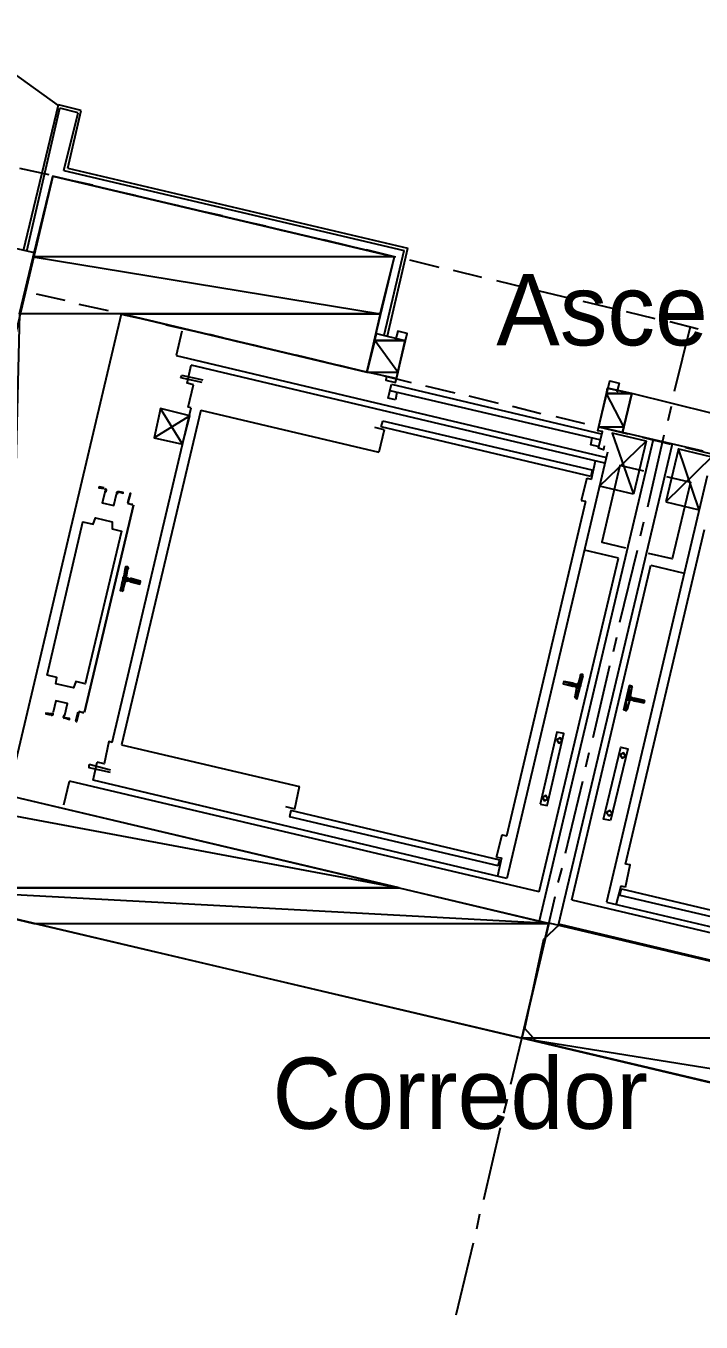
# Model space of a CAD drawing. Header units: feet. Extents: x -84 to 198, y -22 to 181.
# Drawn here: x 71.88 to 83.26, y 103.71 to 125.56 of the extents above; entities that cross this region are included whole.
import ezdxf
from ezdxf.enums import TextEntityAlignment as Align

# ---------------------------------------------------------------- set-up
doc = ezdxf.new("R2010")
doc.units = ezdxf.units.FT
for name, color, linetype in [('A-AREA-COMUN', 252, 'CONTINUOUS'), ('A-LINEA', 7, 'CONTINUOUS'), ('A-LINEA-FINA', 9, 'CONTINUOUS'), ('A-MURO-CONCRETO', 8, 'CONTINUOUS'), ('A-NOMBRE-ESPACIO', 2, 'CONTINUOUS')]:
    doc.layers.add(name, color=color, linetype=linetype)

msp = doc.modelspace()

# ---------------------------------------------------------------- linework, layer by layer
at = {"layer": 'A-AREA-COMUN'}
msp.add_lwpolyline([(109.408, 101.6178), (80.48, 108.4444), (80.288, 108.6578), (80.608, 110.1689), (80.88, 110.4178), (106.4, 104.3378)], dxfattribs=at)
at = {"layer": 'A-LINEA'}
for p, q in [((70.5641, 125.5628), (72.4211, 124.2185)), ((71.84, 121.7778), (72.4267, 124.2311)), ((71.8933, 121.7644), (72.4533, 124.1778)), ((72.8133, 124.1378), (72.4267, 124.2311)), ((72.76, 124.0978), (72.4533, 124.1778)), ((72.5867, 123.1644), (72.8133, 124.1378)), ((72.52, 123.1244), (72.76, 124.0978)), ((71.7733, 123.1644), (72.2667, 123.0578)), ((72.52, 123.1244), (78.2533, 121.7778)), ((72.5867, 123.1644), (78.32, 121.8178)), ((72.5067, 122.9911), (73, 122.8844)), ((73.24, 122.8178), (73.72, 122.7111)), ((73.9733, 122.6444), (74.4533, 122.5378)), ((74.6933, 122.4711), (75.1867, 122.3644)), ((75.4267, 122.2978), (75.92, 122.1911)), ((76.16, 122.1244), (76.64, 122.0178)), ((76.8933, 121.9644), (77.3733, 121.8444)), ((72.0267, 121.7378), (71.5067, 121.8578)), ((77.6133, 121.7911), (78.1067, 121.6711)), ((77.92, 120.3511), (78.2533, 121.7778)), ((77.9733, 120.3378), (78.32, 121.8178)), ((78.3467, 121.6178), (78.84, 121.4978)), ((79.08, 121.4444), (79.56, 121.3244)), ((79.8133, 121.2711), (80.2933, 121.1511)), ((80.5333, 121.0978), (81.0267, 120.9778)), ((72.0533, 121.0444), (72.5333, 120.9378)), ((72.7733, 120.8711), (73.2667, 120.7644)), ((81.2667, 120.9244), (81.76, 120.8044)), ((73.5067, 120.6978), (74, 120.5911)), ((82, 120.7511), (82.48, 120.6311)), ((74.24, 120.5244), (74.72, 120.4178)), ((74.5067, 120.4178), (74.4133, 120.0044)), ((82.7333, 120.5778), (83.2133, 120.4578)), ((82.8133, 119.4044), (83.08, 120.4978)), ((74.9733, 120.3644), (75.4533, 120.2444)), ((75.6933, 120.1911), (76.1867, 120.0711)), ((78.2667, 120.2578), (78.12, 119.6178)), ((74.4133, 120.0044), (81.6667, 118.2844)), ((76.4267, 120.0178), (76.92, 119.8978)), ((81.64, 118.1911), (74.6667, 119.8444)), ((77.16, 119.8444), (77.64, 119.7244)), ((74.4933, 119.6311), (74.5067, 119.6711)), ((74.8533, 119.5511), (74.4933, 119.6311)), ((74.8667, 119.5911), (74.5067, 119.6711)), ((77.8933, 119.6711), (78.3733, 119.5511)), ((74.6133, 119.1378), (74.7067, 119.5111)), ((78.0133, 119.4178), (81.5467, 118.5911)), ((78.04, 119.5244), (81.5733, 118.6844)), ((78.1333, 119.3911), (78.1067, 119.2578)), ((78.6133, 119.4978), (79.1067, 119.3778)), ((79.3467, 119.3244), (79.84, 119.2044)), ((81.68, 119.4578), (81.5333, 118.8044)), ((82.0933, 119.3644), (81.68, 119.4578)), ((81.9333, 118.7111), (82.0933, 119.3644)), ((83.4533, 119.0311), (82.0933, 119.3644)), ((73.3333, 113.4844), (74.6667, 119.1244)), ((74.6667, 119.1244), (74.6133, 119.1378)), ((80.08, 119.1511), (80.56, 119.0311)), ((82.7067, 118.9111), (82.76, 119.1511)), ((74.8267, 119.0844), (73.4933, 113.4444)), ((74.64, 118.9911), (74.04, 118.6178)), ((74.8267, 119.0844), (77.8267, 118.3778)), ((77.8667, 118.8044), (77.8933, 118.8978)), ((81.4267, 118.0711), (77.8933, 118.8978)), ((80.8133, 118.9778), (81.2933, 118.8578)), ((77.92, 118.7511), (77.76, 118.7911)), ((77.92, 118.7511), (77.8267, 118.3778)), ((81.4, 117.9644), (77.8667, 118.8044)), ((81.9333, 118.7111), (81.5333, 118.8044)), ((81.5333, 118.8044), (82.0267, 118.6844)), ((83.2933, 118.3911), (81.9333, 118.7111)), ((82.36, 117.4578), (82.64, 118.6711)), ((82.4533, 118.5911), (80.5333, 110.4711)), ((82.7733, 118.5111), (80.8533, 110.4044)), ((82.3333, 118.5644), (82.12, 117.6711)), ((82.2667, 118.6311), (82.7467, 118.5111)), ((83, 118.4578), (83.48, 118.3378)), ((81.68, 118.3778), (79.9867, 111.1911)), ((81.4133, 117.9244), (81.48, 118.2311)), ((82.88, 118.4311), (82.6667, 117.5378)), ((81.4267, 118.0711), (81.4, 117.9644)), ((81.3333, 117.9378), (81.24, 117.5644)), ((81.3333, 117.9378), (81.4133, 117.9244)), ((82.12, 117.6711), (81.5467, 117.8044)), ((83.36, 117.9778), (81.6667, 110.7911)), ((81.24, 117.5644), (81.32, 117.5511)), ((72.8667, 113.9911), (73.6933, 117.4844)), ((73.6933, 117.4844), (72.8667, 113.9911)), ((73.68, 117.4844), (73.6, 117.5111)), ((73.6, 117.5111), (73.68, 117.4978)), ((73.68, 117.4844), (73.68, 117.4844)), ((79.9867, 111.9111), (81.32, 117.5511)), ((82.6667, 117.5378), (83.2267, 117.4044)), ((82.24, 116.9644), (82.2933, 117.2044)), ((81.9867, 111.4311), (83.32, 117.0711)), ((81.8667, 116.5911), (81.2933, 116.7244)), ((81.8933, 115.5111), (82.1867, 116.7244)), ((80.5333, 110.9644), (81.8667, 116.5911)), ((81.08, 110.8311), (82.4133, 116.4711)), ((82.4133, 116.4711), (82.9733, 116.3378)), ((73.5733, 116.2711), (73.6, 116.4178)), ((73.6131, 116.4079), (73.5979, 116.4306)), ((73.4954, 116.0316), (73.5191, 116.0452)), ((73.52, 116.0578), (73.56, 116.2044)), ((73.5867, 116.2178), (73.6267, 116.2044)), ((73.64, 116.2311), (73.6, 116.2444)), ((73.6267, 116.1911), (73.6267, 116.1911)), ((73.64, 116.1911), (73.64, 116.1911)), ((81.7867, 115.0178), (81.84, 115.2578)), ((81.44, 113.5644), (81.72, 114.7778)), ((81.2267, 114.6178), (81.1867, 114.4711)), ((81.2513, 114.6306), (81.2276, 114.617)), ((81.1067, 114.4711), (81.1067, 114.4844)), ((81.16, 114.4044), (81.1333, 114.2444)), ((82.0933, 114.4178), (82.0667, 114.2578)), ((82.1064, 114.4079), (82.0913, 114.4306)), ((81.1469, 114.241), (81.1621, 114.2183)), ((82.0533, 114.1911), (82.0133, 114.0444)), ((72.8533, 113.9778), (72.7733, 114.0044)), ((72.7733, 114.0044), (72.8533, 113.9911)), ((72.8533, 113.9911), (72.8533, 113.9911)), ((81.9887, 114.0183), (82.0124, 114.0318)), ((73.4933, 113.4444), (76.4933, 112.7378)), ((81.32, 113.0711), (81.3733, 113.3111)), ((73.3067, 113.0178), (72.9467, 113.1111)), ((73.0133, 112.8444), (73.08, 113.1511)), ((72.52, 112.4311), (72.6133, 112.8311)), ((80.5333, 110.9644), (72.6133, 112.8311)), ((79.9867, 111.1911), (73.0133, 112.8444)), ((80.9733, 111.6178), (81.2667, 112.8311)), ((76.3467, 112.3378), (76.32, 112.2311)), ((79.8667, 111.4978), (76.3467, 112.3378)), ((79.84, 111.4044), (76.32, 112.2311)), ((79.8133, 111.5511), (79.8933, 111.5378)), ((79.8933, 111.5378), (79.8267, 111.2311)), ((79.84, 111.4044), (79.8667, 111.4978)), ((80.8533, 111.1244), (80.92, 111.3644)), ((81.9067, 111.0578), (81.8267, 110.7644)), ((81.8933, 110.9111), (81.92, 111.0178)), ((81.9867, 111.0444), (81.9067, 111.0578)), ((81.92, 111.0178), (85.44, 110.1778)), ((80.52, 109.6711), (80.8, 110.8844)), ((81.08, 110.8311), (89, 108.9511)), ((81.6667, 110.7911), (88.64, 109.1511)), ((81.8933, 110.9111), (85.4133, 110.0844)), ((80.4, 109.1778), (80.4533, 109.4178)), ((80.0533, 107.7244), (80.3467, 108.9378)), ((79.9333, 107.2311), (80, 107.4711)), ((79.6, 105.7778), (79.88, 106.9911)), ((79.48, 105.2844), (79.5333, 105.5378)), ((79.1333, 103.8311), (79.4267, 105.0444))]:
    msp.add_line(p, q, dxfattribs=at)
for points in [[(77.6267, 119.7244), (78.0933, 121.6711), (72.3333, 123.0311), (69.4933, 111.0311), (80.24, 108.4978), (80.6933, 110.4311), (71.5733, 112.5911), (73.4933, 120.7111), (77.6267, 119.7244)], [(77.96, 119.6444), (77.9467, 119.5911), (78.1067, 119.5511), (78.3067, 120.3778), (78.1467, 120.4178), (78.1067, 120.2711)], [(78.12, 119.6178), (77.6267, 119.7244), (77.7867, 120.3778), (78.2667, 120.2578)], [(74.7067, 119.5111), (74.6, 119.5378), (74.6667, 119.8444)], [(81.6267, 118.4844), (81.6133, 118.4178), (81.5333, 118.4444), (81.6, 118.7244), (81.52, 118.7378), (81.72, 119.5778), (81.88, 119.5378), (81.84, 119.3911)], [(78.1067, 119.2578), (77.9867, 119.2844), (78.04, 119.5244)], [(74.52, 118.5111), (74.1467, 119.1111), (74.04, 118.6178), (74.52, 118.5111), (74.64, 118.9911), (74.1467, 119.1111)], [(81.5467, 117.8044), (82.3333, 118.5644), (81.76, 118.6978), (82.12, 117.6711)], [(81.52, 118.4711), (81.4, 118.4978), (81.4267, 118.6178)], [(83.2267, 117.4044), (82.88, 118.4311), (83.44, 118.2978), (82.6667, 117.5378)], [(82.2933, 118.0578), (81.8933, 118.1511), (81.5867, 116.8578), (81.9867, 116.7644)], [(73.2, 117.7778), (73.12, 117.7911), (73.1067, 117.7778), (73.2, 117.7644)], [(82.68, 117.9644), (83.08, 117.8711), (82.7733, 116.5778), (82.3733, 116.6711)], [(73.2131, 117.7169), (73.1676, 117.5242), (73.3602, 117.4786), (73.4058, 117.6713)], [(73.2131, 117.7169), (73.1676, 117.5242), (73.3602, 117.4786), (73.4058, 117.6713)], [(73.2173, 117.7142), (73.2264, 117.7343), (73.2115, 117.7505)], [(73.2243, 117.7028), (73.2396, 117.7364), (73.2147, 117.7635)], [(73.4407, 117.7103), (73.4063, 117.6972), (73.4049, 117.6604)], [(73.4377, 117.6973), (73.4171, 117.6895), (73.4162, 117.6674)], [(73.4267, 117.7111), (73.52, 117.6844), (73.52, 117.6978), (73.4267, 117.7111)], [(73.6, 117.5244), (73.64, 117.6844), (73.6, 117.5244), (73.6, 117.5244)], [(72.24, 114.6178), (72.84, 117.2044), (73.0133, 117.1644), (73.0533, 117.2711), (73.3333, 117.2044), (73.3333, 117.0844), (73.4933, 117.0444), (72.88, 114.4711), (72.72, 114.5111), (72.68, 114.4044), (72.3867, 114.4711), (72.4, 114.5778), (72.24, 114.6178)], [(97.7333, 117.0311), (106.56, 114.9378), (106.7867, 115.9111), (114.5733, 114.0711), (113.88, 111.1511), (111.9333, 111.6178), (109.56, 101.5511), (80.24, 108.4978), (80.6933, 110.4444), (107.0933, 104.1911), (109.0133, 112.2978), (97.28, 115.0844), (97.7333, 117.0311)], [(73.5867, 116.4444), (73.5733, 116.4444), (73.4667, 116.0444), (73.4933, 116.0444)], [(73.5872, 116.2691), (73.5896, 116.2539), (73.6021, 116.245)], [(73.5979, 116.2039), (73.5828, 116.2015), (73.5739, 116.189)], [(73.64, 116.1911), (73.8, 116.1511), (73.8133, 116.2044), (73.6533, 116.2444), (73.64, 116.2444), (73.64, 116.2444)], [(81.1067, 114.4844), (80.9467, 114.5111), (80.9333, 114.4711), (81.0933, 114.4311)], [(81.16, 114.2311), (81.1733, 114.2178), (81.2667, 114.6311), (81.2533, 114.6311)], [(81.1467, 114.4311), (81.1067, 114.4311), (81.1067, 114.4311)], [(81.16, 114.4578), (81.12, 114.4711), (81.12, 114.4711)], [(81.1728, 114.3932), (81.1704, 114.4083), (81.1579, 114.4172)], [(81.1621, 114.445), (81.1772, 114.4474), (81.1861, 114.4598)], [(81.9867, 114.0311), (81.96, 114.0311), (82.0533, 114.4444), (82.08, 114.4311)], [(72.5336, 113.9454), (72.5791, 114.138), (72.3865, 114.1836), (72.3408, 113.991)], [(72.5336, 113.9454), (72.5791, 114.138), (72.3865, 114.1836), (72.3408, 113.991)], [(82.0913, 114.2039), (82.0762, 114.2015), (82.0672, 114.189)], [(82.08, 114.2311), (82.1333, 114.2311), (82.1333, 114.2311), (82.1333, 114.2311)], [(82.08, 114.2044), (82.12, 114.1911), (82.12, 114.1911)], [(82.0805, 114.2557), (82.083, 114.2406), (82.0954, 114.2316)], [(82.1333, 114.2311), (82.3067, 114.1911), (82.2933, 114.1511), (82.1333, 114.1778), (82.1333, 114.1911)], [(72.3067, 113.9644), (72.2133, 113.9778), (72.2133, 113.9644), (72.2933, 113.9511)], [(72.306, 113.9386), (72.3404, 113.9517), (72.3418, 113.9885)], [(72.3089, 113.9516), (72.3296, 113.9594), (72.3304, 113.9815)], [(72.5223, 113.9461), (72.5071, 113.9125), (72.532, 113.8854)], [(72.5294, 113.9347), (72.5203, 113.9146), (72.5352, 113.8984)], [(72.5333, 113.8978), (72.6133, 113.8711), (72.6133, 113.8844), (72.5333, 113.8978)], [(72.7733, 113.9911), (72.7733, 113.9911), (72.7333, 113.8311), (72.72, 113.8444), (72.76, 113.9911)], [(80.5467, 112.4444), (80.6667, 112.4178), (80.9467, 113.6311), (80.8267, 113.6578), (80.5467, 112.4444)], [(73.3333, 113.4844), (73.28, 113.4978), (73.2, 113.1244), (73.08, 113.1511)], [(80.8626, 113.4724), (80.9187, 113.507), (80.8841, 113.5632), (80.8279, 113.5285), (80.8626, 113.4724)], [(81.7333, 112.1644), (81.6133, 112.1911), (81.9067, 113.4044), (82.0267, 113.3778), (81.7333, 112.1644)], [(81.9293, 113.219), (81.9854, 113.2537), (81.9507, 113.3099), (81.8946, 113.2752), (81.9293, 113.219)], [(73.3067, 112.9778), (72.9467, 113.0578), (72.9467, 113.1111)], [(76.2533, 112.4044), (76.4133, 112.3644), (76.4933, 112.7378)], [(80.6226, 112.499), (80.6787, 112.5337), (80.6441, 112.5899), (80.5879, 112.5552), (80.6226, 112.499)], [(81.7026, 112.2457), (81.7587, 112.2804), (81.7241, 112.3365), (81.6679, 112.3019), (81.7026, 112.2457)], [(79.8133, 111.5511), (79.9067, 111.9244), (79.9867, 111.9111)], [(81.9867, 111.0444), (82.0667, 111.4178), (81.9867, 111.4311)]]:
    msp.add_lwpolyline(points, dxfattribs=at)
at = {"layer": 'A-LINEA-FINA'}
for p, q in [((73.52, 116.2711), (73.5733, 116.2578)), ((73.52, 116.2711), (73.5733, 116.2578)), ((73.52, 116.2578), (73.5867, 116.2444)), ((73.5333, 116.2844), (73.5733, 116.2711)), ((73.56, 116.4444), (73.6, 116.4444)), ((73.56, 116.4444), (73.6, 116.4311)), ((73.56, 116.4311), (73.6, 116.4311)), ((73.56, 116.4311), (73.6, 116.4178)), ((73.5733, 116.4444), (73.5867, 116.4444)), ((73.4667, 116.0444), (73.5067, 116.0444)), ((73.4667, 116.0444), (73.4933, 116.0444)), ((73.48, 116.0578), (73.52, 116.0444)), ((73.48, 116.0578), (73.5067, 116.0444)), ((73.5067, 116.2178), (73.56, 116.2044)), ((73.52, 116.2311), (73.5867, 116.2178)), ((73.64, 116.2444), (73.8133, 116.2044)), ((73.64, 116.2311), (73.8133, 116.2044)), ((73.64, 116.2311), (73.8133, 116.1911)), ((73.64, 116.2044), (73.8, 116.1644)), ((73.64, 116.1911), (73.8, 116.1644)), ((81.1067, 114.4711), (80.9467, 114.5111)), ((81.1067, 114.4711), (80.9467, 114.5111)), ((81.2667, 114.6178), (81.2267, 114.6311)), ((81.2667, 114.6178), (81.2267, 114.6178)), ((81.2667, 114.6178), (81.24, 114.6311)), ((81.2667, 114.6311), (81.24, 114.6311)), ((81.2667, 114.6311), (81.2533, 114.6311)), ((81.0933, 114.4311), (80.9333, 114.4711)), ((81.1067, 114.4311), (80.9333, 114.4711)), ((81.2133, 114.4044), (81.1467, 114.4178)), ((81.2267, 114.4444), (81.16, 114.4578)), ((81.2133, 114.4044), (81.16, 114.4178)), ((81.2133, 114.3911), (81.16, 114.4044)), ((82.0533, 114.4444), (82.0933, 114.4311)), ((82.0533, 114.4444), (82.08, 114.4311)), ((82.0533, 114.4311), (82.0933, 114.4178)), ((81.1733, 114.2178), (81.1467, 114.2311)), ((81.1733, 114.2311), (81.1467, 114.2311)), ((81.1733, 114.2178), (81.16, 114.2311)), ((82, 114.2178), (82.0533, 114.2044)), ((82, 114.2044), (82.0533, 114.1911)), ((82.0133, 114.2711), (82.0667, 114.2578)), ((82.0133, 114.2578), (82.08, 114.2311)), ((82.0133, 114.2578), (82.08, 114.2444)), ((82.0133, 114.2178), (82.0667, 114.2044)), ((82.1333, 114.2311), (82.2933, 114.1911)), ((82.1333, 114.2311), (82.2933, 114.1911)), ((82.1333, 114.2311), (82.3067, 114.1911)), ((82.1333, 114.1911), (82.2933, 114.1511)), ((81.96, 114.0444), (82, 114.0311)), ((81.96, 114.0311), (81.9867, 114.0311))]:
    msp.add_line(p, q, dxfattribs=at)
for points in [[(73.5333, 116.2844), (73.5733, 116.2711), (73.52, 116.2711), (73.5333, 116.2844)], [(73.5733, 116.2711), (73.52, 116.2711), (73.5733, 116.2578), (73.5733, 116.2711)], [(73.5733, 116.2578), (73.52, 116.2711), (73.52, 116.2711), (73.5733, 116.2578), (73.5733, 116.2578)], [(73.5733, 116.2578), (73.52, 116.2711), (73.5867, 116.2578), (73.5733, 116.2578), (73.5733, 116.2578)], [(73.5867, 116.2578), (73.52, 116.2711), (73.52, 116.2711), (73.5867, 116.2578)], [(73.52, 116.2711), (73.52, 116.2711), (73.5867, 116.2578), (73.52, 116.2711), (73.52, 116.2711)], [(73.52, 116.2711), (73.5867, 116.2578), (73.52, 116.2578), (73.52, 116.2711)], [(73.5867, 116.2578), (73.52, 116.2578), (73.5867, 116.2444), (73.5867, 116.2578), (73.5867, 116.2578)], [(73.5867, 116.2444), (73.52, 116.2578), (73.52, 116.2578), (73.5867, 116.2444)], [(73.52, 116.2578), (73.52, 116.2578), (73.5867, 116.2444), (73.52, 116.2578), (73.52, 116.2578)], [(73.5867, 116.2444), (73.52, 116.2578), (73.52, 116.2578), (73.5867, 116.2444)], [(73.52, 116.2578), (73.52, 116.2578), (73.5867, 116.2444), (73.52, 116.2578), (73.52, 116.2578)], [(73.5867, 116.2444), (73.52, 116.2578), (73.6, 116.2444), (73.5867, 116.2444), (73.5867, 116.2444)], [(73.52, 116.2578), (73.8133, 116.1911), (73.52, 116.2311), (73.52, 116.2578)], [(73.56, 116.4311), (73.6, 116.4178), (73.5333, 116.2844), (73.56, 116.4311)], [(73.6, 116.4178), (73.5333, 116.2844), (73.5733, 116.2711), (73.6, 116.4178)], [(73.5733, 116.2711), (73.5333, 116.2844), (73.5333, 116.2844), (73.5733, 116.2711), (73.5733, 116.2711)], [(73.56, 116.4444), (73.56, 116.4444), (73.6, 116.4444), (73.56, 116.4444)], [(73.56, 116.4444), (73.6, 116.4444), (73.5733, 116.4444), (73.56, 116.4444), (73.56, 116.4444)], [(73.6, 116.4444), (73.56, 116.4444), (73.6, 116.4311), (73.6, 116.4444)], [(73.6, 116.4311), (73.56, 116.4444), (73.56, 116.4444), (73.6, 116.4311), (73.6, 116.4311)], [(73.56, 116.4311), (73.6, 116.4311), (73.56, 116.4444), (73.56, 116.4311), (73.56, 116.4311)], [(73.56, 116.4311), (73.56, 116.4311), (73.6, 116.4311), (73.56, 116.4311)], [(73.6, 116.4311), (73.56, 116.4311), (73.6, 116.4178), (73.6, 116.4311)], [(73.6, 116.4178), (73.56, 116.4311), (73.56, 116.4311), (73.6, 116.4178), (73.6, 116.4178)], [(73.5867, 116.4444), (73.5733, 116.4444), (73.5733, 116.4444), (73.5867, 116.4444)], [(73.5733, 116.4444), (73.5733, 116.4444), (73.5867, 116.4444), (73.5733, 116.4444)], [(73.5733, 116.4444), (73.5867, 116.4444), (73.6, 116.4444), (73.5733, 116.4444), (73.5733, 116.4444)], [(73.4667, 116.0444), (73.5067, 116.0444), (73.48, 116.0578), (73.4667, 116.0444), (73.4667, 116.0444)], [(73.4933, 116.0444), (73.4667, 116.0444), (73.5067, 116.0444), (73.4933, 116.0444)], [(73.5067, 116.0444), (73.4667, 116.0444), (73.4667, 116.0444), (73.5067, 116.0444)], [(73.4667, 116.0444), (73.4667, 116.0444), (73.5067, 116.0444), (73.4667, 116.0444)], [(73.5067, 116.0444), (73.4667, 116.0444), (73.4667, 116.0444), (73.5067, 116.0444)], [(73.4667, 116.0444), (73.4667, 116.0444), (73.4933, 116.0444), (73.4667, 116.0444)], [(73.4933, 116.0444), (73.4667, 116.0444), (73.4667, 116.0444), (73.4933, 116.0444)], [(73.4667, 116.0444), (73.4667, 116.0444), (73.4933, 116.0444), (73.4667, 116.0444), (73.4667, 116.0444)], [(73.5067, 116.2044), (73.56, 116.2044), (73.48, 116.0578), (73.5067, 116.2044)], [(73.56, 116.2044), (73.48, 116.0578), (73.52, 116.0578), (73.56, 116.2044)], [(73.48, 116.0578), (73.52, 116.0578), (73.52, 116.0444), (73.48, 116.0578), (73.48, 116.0578)], [(73.52, 116.0578), (73.48, 116.0578), (73.48, 116.0578), (73.52, 116.0578), (73.52, 116.0578)], [(73.52, 116.0444), (73.48, 116.0578), (73.5067, 116.0444), (73.52, 116.0444)], [(73.5067, 116.0444), (73.48, 116.0578), (73.48, 116.0578), (73.5067, 116.0444), (73.5067, 116.0444)], [(73.52, 116.2178), (73.5733, 116.2044), (73.5067, 116.2178), (73.52, 116.2178)], [(73.5733, 116.2044), (73.5067, 116.2178), (73.56, 116.2044), (73.5733, 116.2044)], [(73.56, 116.2044), (73.5067, 116.2178), (73.5067, 116.2178), (73.56, 116.2044), (73.56, 116.2044)], [(73.5067, 116.2044), (73.56, 116.2044), (73.5067, 116.2178), (73.5067, 116.2044), (73.5067, 116.2044)], [(73.5067, 116.2044), (73.5067, 116.2044), (73.56, 116.2044), (73.5067, 116.2044)], [(73.8133, 116.1911), (73.52, 116.2311), (73.8, 116.1644), (73.8133, 116.1911), (73.8133, 116.1911)], [(73.5867, 116.2178), (73.52, 116.2311), (73.52, 116.2311), (73.5867, 116.2178)], [(73.52, 116.2311), (73.52, 116.2311), (73.5867, 116.2178), (73.52, 116.2311), (73.52, 116.2311)], [(73.5867, 116.2178), (73.52, 116.2311), (73.5733, 116.2178), (73.5867, 116.2178), (73.5867, 116.2178)], [(73.5733, 116.2178), (73.52, 116.2311), (73.52, 116.2311), (73.5733, 116.2178)], [(73.52, 116.2311), (73.52, 116.2311), (73.5733, 116.2178), (73.52, 116.2311), (73.52, 116.2311)], [(73.5733, 116.2178), (73.52, 116.2311), (73.52, 116.2311), (73.5733, 116.2178)], [(73.52, 116.2311), (73.52, 116.2311), (73.5733, 116.2178), (73.52, 116.2311), (73.52, 116.2311)], [(73.52, 116.2311), (73.5733, 116.2178), (73.52, 116.2178), (73.52, 116.2311)], [(73.5733, 116.2178), (73.52, 116.2178), (73.5733, 116.2044), (73.5733, 116.2178), (73.5733, 116.2178)], [(73.5733, 116.2044), (73.52, 116.2178), (73.52, 116.2178), (73.5733, 116.2044)], [(73.52, 116.2178), (73.52, 116.2178), (73.5733, 116.2044), (73.52, 116.2178), (73.52, 116.2178)], [(73.8, 116.1644), (73.6267, 116.2044), (73.6267, 116.2044), (73.8, 116.1644)], [(73.6267, 116.2044), (73.6267, 116.2044), (73.8, 116.1644), (73.6267, 116.2044), (73.6267, 116.2044)], [(73.8, 116.1644), (73.6267, 116.2044), (73.6267, 116.2044), (73.8, 116.1644)], [(73.6267, 116.2044), (73.6267, 116.2044), (73.8, 116.1644), (73.6267, 116.2044), (73.6267, 116.2044)], [(73.64, 116.2044), (73.8, 116.1644), (73.6267, 116.2044), (73.64, 116.2044), (73.64, 116.2044)], [(73.64, 116.2444), (73.64, 116.2444), (73.8133, 116.2044), (73.64, 116.2444)], [(73.64, 116.2444), (73.8133, 116.2044), (73.6533, 116.2444), (73.64, 116.2444), (73.64, 116.2444)], [(73.8133, 116.2044), (73.64, 116.2444), (73.64, 116.2444), (73.8133, 116.2044)], [(73.64, 116.2444), (73.64, 116.2444), (73.8133, 116.2044), (73.64, 116.2444)], [(73.8133, 116.2044), (73.64, 116.2444), (73.64, 116.2444), (73.8133, 116.2044), (73.8133, 116.2044)], [(73.64, 116.2311), (73.8133, 116.2044), (73.64, 116.2444), (73.64, 116.2311), (73.64, 116.2311)], [(73.64, 116.2311), (73.64, 116.2311), (73.8133, 116.2044), (73.64, 116.2311)], [(73.8133, 116.2044), (73.64, 116.2311), (73.8133, 116.1911), (73.8133, 116.2044)], [(73.8133, 116.1911), (73.64, 116.2311), (73.64, 116.2311), (73.8133, 116.1911), (73.8133, 116.1911)], [(73.8133, 116.1911), (73.64, 116.2311), (73.64, 116.2311), (73.8133, 116.1911)], [(73.64, 116.2311), (73.64, 116.2311), (73.8133, 116.1911), (73.64, 116.2311), (73.64, 116.2311)], [(73.8133, 116.1911), (73.64, 116.2311), (73.64, 116.2311), (73.8133, 116.1911)], [(73.64, 116.2311), (73.64, 116.2311), (73.8133, 116.1911), (73.64, 116.2311), (73.64, 116.2311)], [(73.8133, 116.1911), (73.64, 116.2311), (73.64, 116.2311), (73.8133, 116.1911)], [(73.64, 116.2311), (73.64, 116.2311), (73.8133, 116.1911), (73.64, 116.2311), (73.64, 116.2311)], [(73.8, 116.1644), (73.64, 116.2044), (73.64, 116.2044), (73.8, 116.1644)], [(73.64, 116.2044), (73.64, 116.2044), (73.8, 116.1644), (73.64, 116.2044)], [(73.8, 116.1644), (73.64, 116.2044), (73.64, 116.2044), (73.8, 116.1644)], [(73.64, 116.2044), (73.64, 116.2044), (73.8, 116.1644), (73.64, 116.2044), (73.64, 116.2044)], [(73.64, 116.1911), (73.8, 116.1644), (73.64, 116.2044), (73.64, 116.1911), (73.64, 116.1911)], [(73.64, 116.1911), (73.64, 116.1911), (73.8, 116.1644), (73.64, 116.1911)], [(73.8, 116.1644), (73.64, 116.1911), (73.8, 116.1511), (73.8, 116.1644), (73.8, 116.1644)], [(73.8, 116.1511), (73.64, 116.1911), (73.64, 116.1911), (73.8, 116.1511)], [(73.64, 116.1911), (73.64, 116.1911), (73.8, 116.1511), (73.64, 116.1911), (73.64, 116.1911)], [(73.8, 116.1511), (73.64, 116.1911), (73.64, 116.1911), (73.8, 116.1511)], [(73.64, 116.1911), (73.64, 116.1911), (73.8, 116.1511), (73.64, 116.1911), (73.64, 116.1911)], [(80.9333, 114.4711), (81.2267, 114.4444), (80.9467, 114.5111), (80.9333, 114.4711), (80.9333, 114.4711)], [(81.1067, 114.4711), (81.1067, 114.4711), (80.9467, 114.5111), (81.1067, 114.4711)], [(81.1067, 114.4711), (80.9467, 114.5111), (81.12, 114.4711), (81.1067, 114.4711), (81.1067, 114.4711)], [(80.9467, 114.5111), (81.1067, 114.4711), (81.1067, 114.4711), (80.9467, 114.5111)], [(81.1067, 114.4711), (81.1067, 114.4711), (80.9467, 114.5111), (81.1067, 114.4711), (81.1067, 114.4711)], [(80.9467, 114.5111), (81.1067, 114.4711), (81.1067, 114.4711), (80.9467, 114.5111)], [(81.1067, 114.4711), (81.1067, 114.4711), (80.9467, 114.5111), (81.1067, 114.4711)], [(80.9467, 114.5111), (81.1067, 114.4711), (81.1067, 114.4711), (80.9467, 114.5111), (80.9467, 114.5111)], [(80.9467, 114.5111), (81.1067, 114.4711), (81.1067, 114.4711), (80.9467, 114.5111)], [(81.1067, 114.4711), (81.1067, 114.4711), (80.9467, 114.5111), (81.1067, 114.4711), (81.1067, 114.4711)], [(80.9467, 114.5111), (81.1067, 114.4711), (81.1067, 114.4711), (80.9467, 114.5111)], [(81.1067, 114.4711), (81.1067, 114.4711), (80.9467, 114.5111), (81.1067, 114.4711)], [(80.9467, 114.5111), (81.1067, 114.4711), (81.1067, 114.4711), (80.9467, 114.5111), (80.9467, 114.5111)], [(80.9467, 114.5111), (81.1067, 114.4711), (81.1067, 114.4711), (80.9467, 114.5111)], [(81.1067, 114.4711), (81.1067, 114.4711), (80.9467, 114.5111), (81.1067, 114.4711), (81.1067, 114.4711)], [(81.1067, 114.4844), (81.1067, 114.4844), (80.9467, 114.5111), (81.1067, 114.4844)], [(81.1067, 114.4844), (80.9467, 114.5111), (81.1067, 114.4711), (81.1067, 114.4844), (81.1067, 114.4844)], [(81.1867, 114.4711), (81.2667, 114.6044), (81.2267, 114.6178), (81.1867, 114.4711), (81.1867, 114.4711)], [(81.2267, 114.4578), (81.1867, 114.4711), (81.2667, 114.6044), (81.2267, 114.4578)], [(81.2267, 114.6311), (81.2667, 114.6178), (81.2267, 114.6178), (81.2267, 114.6311)], [(81.2267, 114.6311), (81.2667, 114.6178), (81.24, 114.6311), (81.2267, 114.6311)], [(81.2267, 114.6178), (81.2667, 114.6178), (81.2667, 114.6178), (81.2267, 114.6178)], [(81.2667, 114.6178), (81.2667, 114.6178), (81.2267, 114.6178), (81.2667, 114.6178)], [(81.2667, 114.6178), (81.2267, 114.6178), (81.2667, 114.6044), (81.2667, 114.6178), (81.2667, 114.6178)], [(81.2267, 114.6178), (81.2667, 114.6178), (81.2667, 114.6178), (81.2267, 114.6178), (81.2267, 114.6178)], [(81.24, 114.6311), (81.2667, 114.6178), (81.2667, 114.6178), (81.24, 114.6311), (81.24, 114.6311)], [(81.2667, 114.6311), (81.2667, 114.6311), (81.24, 114.6311), (81.2667, 114.6311)], [(81.2667, 114.6311), (81.24, 114.6311), (81.2667, 114.6178), (81.2667, 114.6311), (81.2667, 114.6311)], [(81.24, 114.6311), (81.2667, 114.6311), (81.2533, 114.6311), (81.24, 114.6311)], [(81.2533, 114.6311), (81.2667, 114.6311), (81.2667, 114.6311), (81.2533, 114.6311), (81.2533, 114.6311)], [(80.9333, 114.4711), (81.0933, 114.4311), (81.0933, 114.4311), (80.9333, 114.4711)], [(81.0933, 114.4311), (81.0933, 114.4311), (80.9333, 114.4711), (81.0933, 114.4311), (81.0933, 114.4311)], [(80.9333, 114.4711), (81.0933, 114.4311), (81.0933, 114.4311), (80.9333, 114.4711)], [(81.0933, 114.4311), (81.0933, 114.4311), (80.9333, 114.4711), (81.0933, 114.4311)], [(80.9333, 114.4711), (81.0933, 114.4311), (81.0933, 114.4311), (80.9333, 114.4711), (80.9333, 114.4711)], [(80.9333, 114.4711), (81.0933, 114.4311), (81.0933, 114.4311), (80.9333, 114.4711)], [(81.0933, 114.4311), (81.0933, 114.4311), (80.9333, 114.4711), (81.0933, 114.4311), (81.0933, 114.4311)], [(80.9333, 114.4711), (81.1067, 114.4311), (81.1067, 114.4311), (80.9333, 114.4711)], [(81.1067, 114.4311), (81.1067, 114.4311), (80.9333, 114.4711), (81.1067, 114.4311)], [(81.1067, 114.4311), (80.9333, 114.4711), (81.0933, 114.4311), (81.1067, 114.4311), (81.1067, 114.4311)], [(80.9333, 114.4711), (81.1067, 114.4311), (81.1067, 114.4311), (80.9333, 114.4711)], [(81.1067, 114.4311), (81.1067, 114.4311), (80.9333, 114.4711), (81.1067, 114.4311), (81.1067, 114.4311)], [(80.9333, 114.4711), (81.1067, 114.4311), (81.1067, 114.4311), (80.9333, 114.4711)], [(81.1067, 114.4311), (81.1067, 114.4311), (80.9333, 114.4711), (81.1067, 114.4311), (81.1067, 114.4311)], [(80.9333, 114.4711), (81.1067, 114.4311), (81.1067, 114.4311), (80.9333, 114.4711)], [(81.1067, 114.4311), (81.1067, 114.4311), (80.9333, 114.4711), (81.1067, 114.4311), (81.1067, 114.4311)], [(81.2133, 114.4044), (80.9333, 114.4711), (81.2267, 114.4444), (81.2133, 114.4044)], [(81.1333, 114.2444), (81.2133, 114.3911), (81.16, 114.4044), (81.1333, 114.2444)], [(81.1733, 114.2444), (81.1333, 114.2444), (81.2133, 114.3911), (81.1733, 114.2444)], [(81.1467, 114.4178), (81.2133, 114.4044), (81.1467, 114.4311), (81.1467, 114.4178), (81.1467, 114.4178)], [(81.16, 114.4178), (81.2133, 114.4044), (81.1467, 114.4178), (81.16, 114.4178), (81.16, 114.4178)], [(81.16, 114.4578), (81.2267, 114.4444), (81.2267, 114.4444), (81.16, 114.4578)], [(81.2267, 114.4444), (81.2267, 114.4444), (81.16, 114.4578), (81.2267, 114.4444), (81.2267, 114.4444)], [(81.16, 114.4578), (81.2267, 114.4444), (81.2267, 114.4444), (81.16, 114.4578)], [(81.2267, 114.4444), (81.2267, 114.4444), (81.16, 114.4578), (81.2267, 114.4444), (81.2267, 114.4444)], [(81.16, 114.4578), (81.2267, 114.4444), (81.1733, 114.4578), (81.16, 114.4578), (81.16, 114.4578)], [(81.16, 114.4044), (81.2133, 114.4044), (81.16, 114.4178), (81.16, 114.4044), (81.16, 114.4044)], [(81.16, 114.4178), (81.2133, 114.4044), (81.2133, 114.4044), (81.16, 114.4178)], [(81.2133, 114.4044), (81.2133, 114.4044), (81.16, 114.4178), (81.2133, 114.4044), (81.2133, 114.4044)], [(81.16, 114.4178), (81.2133, 114.4044), (81.2133, 114.4044), (81.16, 114.4178)], [(81.2133, 114.4044), (81.2133, 114.4044), (81.16, 114.4178), (81.2133, 114.4044), (81.2133, 114.4044)], [(81.16, 114.4178), (81.2133, 114.4044), (81.2133, 114.4044), (81.16, 114.4178)], [(81.2133, 114.4044), (81.2133, 114.4044), (81.16, 114.4178), (81.2133, 114.4044), (81.2133, 114.4044)], [(81.16, 114.4178), (81.2133, 114.4044), (81.2133, 114.4044), (81.16, 114.4178)], [(81.2133, 114.4044), (81.2133, 114.4044), (81.16, 114.4178), (81.2133, 114.4044), (81.2133, 114.4044)], [(81.16, 114.4044), (81.2133, 114.3911), (81.2133, 114.3911), (81.16, 114.4044)], [(81.2133, 114.3911), (81.2133, 114.3911), (81.16, 114.4044), (81.2133, 114.3911)], [(81.2133, 114.3911), (81.16, 114.4044), (81.2133, 114.3911), (81.2133, 114.3911), (81.2133, 114.3911)], [(81.2133, 114.3911), (81.16, 114.4044), (81.2133, 114.4044), (81.2133, 114.3911)], [(81.1733, 114.4578), (81.2267, 114.4578), (81.1733, 114.4711), (81.1733, 114.4578)], [(81.2267, 114.4578), (81.1733, 114.4711), (81.1867, 114.4711), (81.2267, 114.4578), (81.2267, 114.4578)], [(81.1733, 114.4711), (81.2267, 114.4578), (81.2267, 114.4578), (81.1733, 114.4711)], [(81.1733, 114.4578), (81.2267, 114.4444), (81.2267, 114.4444), (81.1733, 114.4578)], [(81.2267, 114.4444), (81.2267, 114.4444), (81.1733, 114.4578), (81.2267, 114.4444), (81.2267, 114.4444)], [(81.1733, 114.4578), (81.2267, 114.4444), (81.2267, 114.4444), (81.1733, 114.4578)], [(81.2267, 114.4444), (81.2267, 114.4444), (81.1733, 114.4578), (81.2267, 114.4444), (81.2267, 114.4444)], [(81.1733, 114.4578), (81.2267, 114.4444), (81.2267, 114.4444), (81.1733, 114.4578)], [(81.2267, 114.4444), (81.2267, 114.4444), (81.1733, 114.4578), (81.2267, 114.4444), (81.2267, 114.4444)], [(81.2267, 114.4444), (81.1733, 114.4578), (81.2267, 114.4578), (81.2267, 114.4444)], [(81.2267, 114.4578), (81.2267, 114.4578), (81.1867, 114.4711), (81.2267, 114.4578)], [(81.2267, 114.4578), (81.1867, 114.4711), (81.2267, 114.4578), (81.2267, 114.4578), (81.2267, 114.4578)], [(82.0267, 114.2711), (82.0667, 114.2578), (82.0533, 114.4178), (82.0267, 114.2711)], [(82.0533, 114.4444), (82.0533, 114.4444), (82.0933, 114.4311), (82.0533, 114.4444)], [(82.0533, 114.4444), (82.0933, 114.4311), (82.0533, 114.4311), (82.0533, 114.4444), (82.0533, 114.4444)], [(82.0933, 114.4311), (82.0533, 114.4444), (82.08, 114.4311), (82.0933, 114.4311)], [(82.08, 114.4311), (82.0533, 114.4444), (82.0533, 114.4444), (82.08, 114.4311), (82.08, 114.4311)], [(82.0933, 114.4311), (82.0933, 114.4178), (82.0533, 114.4311), (82.0933, 114.4311)], [(82.0933, 114.4178), (82.0533, 114.4311), (82.0533, 114.4311), (82.0933, 114.4178)], [(82.0533, 114.4311), (82.0533, 114.4311), (82.0933, 114.4178), (82.0533, 114.4311)], [(82.0933, 114.4178), (82.0533, 114.4311), (82.0533, 114.4311), (82.0933, 114.4178)], [(82.0533, 114.4311), (82.0533, 114.4311), (82.0933, 114.4178), (82.0533, 114.4311)], [(82.0533, 114.4311), (82.0933, 114.4178), (82.0533, 114.4178), (82.0533, 114.4311), (82.0533, 114.4311)], [(82.0933, 114.4178), (82.0533, 114.4311), (82.0533, 114.4311), (82.0933, 114.4178)], [(82.0533, 114.4311), (82.0533, 114.4311), (82.0933, 114.4311), (82.0533, 114.4311)], [(82.0533, 114.4311), (82.0933, 114.4311), (82.0533, 114.4311), (82.0533, 114.4311), (82.0533, 114.4311)], [(82.0667, 114.2578), (82.0533, 114.4178), (82.0933, 114.4178), (82.0667, 114.2578), (82.0667, 114.2578)], [(81.1733, 114.2311), (81.1467, 114.2444), (81.1333, 114.2444), (81.1733, 114.2311), (81.1733, 114.2311)], [(81.1733, 114.2311), (81.1733, 114.2311), (81.1333, 114.2444), (81.1733, 114.2311)], [(81.1733, 114.2311), (81.1333, 114.2444), (81.1733, 114.2311), (81.1733, 114.2311), (81.1733, 114.2311)], [(81.1733, 114.2444), (81.1733, 114.2444), (81.1333, 114.2444), (81.1733, 114.2444)], [(81.1733, 114.2444), (81.1333, 114.2444), (81.1733, 114.2311), (81.1733, 114.2444), (81.1733, 114.2444)], [(81.1467, 114.2311), (81.1733, 114.2311), (81.1467, 114.2444), (81.1467, 114.2311)], [(81.1467, 114.2444), (81.1733, 114.2311), (81.1733, 114.2311), (81.1467, 114.2444)], [(81.16, 114.2311), (81.1733, 114.2178), (81.1467, 114.2311), (81.16, 114.2311)], [(81.1467, 114.2311), (81.1733, 114.2178), (81.1733, 114.2178), (81.1467, 114.2311)], [(81.1733, 114.2178), (81.1733, 114.2178), (81.1467, 114.2311), (81.1733, 114.2178)], [(81.1733, 114.2178), (81.1467, 114.2311), (81.1733, 114.2178), (81.1733, 114.2178), (81.1733, 114.2178)], [(81.1733, 114.2311), (81.1733, 114.2311), (81.1467, 114.2311), (81.1733, 114.2311)], [(81.1733, 114.2311), (81.1467, 114.2311), (81.1733, 114.2178), (81.1733, 114.2311), (81.1733, 114.2311)], [(81.9733, 114.0578), (82.0133, 114.0444), (82, 114.2044), (81.9733, 114.0578)], [(82, 114.2044), (82.0533, 114.1911), (82, 114.2178), (82, 114.2044)], [(82.0533, 114.1911), (82, 114.2178), (82.0533, 114.2044), (82.0533, 114.1911), (82.0533, 114.1911)], [(82.0533, 114.2044), (82, 114.2178), (82.0667, 114.2044), (82.0533, 114.2044), (82.0533, 114.2044)], [(82.0133, 114.2178), (82.0667, 114.2044), (82, 114.2178), (82.0133, 114.2178), (82.0133, 114.2178)], [(82.0133, 114.0444), (82, 114.2044), (82.0533, 114.1911), (82.0133, 114.0444)], [(82.0533, 114.1911), (82, 114.2044), (82, 114.2044), (82.0533, 114.1911)], [(82, 114.2044), (82, 114.2044), (82.0533, 114.1911), (82, 114.2044)], [(82, 114.2044), (82.0533, 114.1911), (82, 114.2044), (82, 114.2044), (82, 114.2044)], [(82.0133, 114.2578), (82.0667, 114.2444), (82.0133, 114.2711), (82.0133, 114.2578)], [(82.0667, 114.2444), (82.0133, 114.2711), (82.0667, 114.2578), (82.0667, 114.2444)], [(82.0667, 114.2578), (82.0133, 114.2711), (82.0133, 114.2711), (82.0667, 114.2578), (82.0667, 114.2578)], [(82.0267, 114.2711), (82.0667, 114.2578), (82.0133, 114.2711), (82.0267, 114.2711), (82.0267, 114.2711)], [(82.0133, 114.2178), (82.2933, 114.1511), (82.0133, 114.2578), (82.0133, 114.2178)], [(82.2933, 114.1511), (82.0133, 114.2578), (82.2933, 114.1911), (82.2933, 114.1511), (82.2933, 114.1511)], [(82.08, 114.2311), (82.0133, 114.2578), (82.0133, 114.2578), (82.08, 114.2311)], [(82.0133, 114.2578), (82.0133, 114.2578), (82.08, 114.2311), (82.0133, 114.2578), (82.0133, 114.2578)], [(82.08, 114.2311), (82.0133, 114.2578), (82.08, 114.2444), (82.08, 114.2311), (82.08, 114.2311)], [(82.08, 114.2444), (82.0133, 114.2578), (82.0133, 114.2578), (82.08, 114.2444)], [(82.0133, 114.2578), (82.0133, 114.2578), (82.08, 114.2444), (82.0133, 114.2578), (82.0133, 114.2578)], [(82.08, 114.2444), (82.0133, 114.2578), (82.0133, 114.2578), (82.08, 114.2444)], [(82.0133, 114.2578), (82.0133, 114.2578), (82.08, 114.2444), (82.0133, 114.2578), (82.0133, 114.2578)], [(82.08, 114.2444), (82.0133, 114.2578), (82.0667, 114.2444), (82.08, 114.2444), (82.08, 114.2444)], [(82.0667, 114.2444), (82.0133, 114.2578), (82.0133, 114.2578), (82.0667, 114.2444)], [(82.0133, 114.2578), (82.0133, 114.2578), (82.0667, 114.2444), (82.0133, 114.2578), (82.0133, 114.2578)], [(82.0133, 114.2178), (82.0133, 114.2178), (82.0667, 114.2044), (82.0133, 114.2178)], [(82.0667, 114.2044), (82.0133, 114.2178), (82.0133, 114.2178), (82.0667, 114.2044)], [(82.0133, 114.2178), (82.0133, 114.2178), (82.0667, 114.2044), (82.0133, 114.2178), (82.0133, 114.2178)], [(82.0667, 114.2044), (82.0133, 114.2178), (82.0133, 114.2178), (82.0667, 114.2044)], [(82.0133, 114.2178), (82.0133, 114.2178), (82.0667, 114.2044), (82.0133, 114.2178), (82.0133, 114.2178)], [(82.0667, 114.2044), (82.0133, 114.2178), (82.08, 114.2044), (82.0667, 114.2044), (82.0667, 114.2044)], [(82.08, 114.2044), (82.0133, 114.2178), (82.0133, 114.2178), (82.08, 114.2044)], [(82.0133, 114.2178), (82.0133, 114.2178), (82.08, 114.2044), (82.0133, 114.2178), (82.0133, 114.2178)], [(82.0267, 114.2711), (82.0267, 114.2711), (82.0667, 114.2578), (82.0267, 114.2711)], [(82.12, 114.1911), (82.12, 114.1911), (82.2933, 114.1511), (82.12, 114.1911)], [(82.12, 114.1911), (82.2933, 114.1511), (82.1333, 114.1911), (82.12, 114.1911), (82.12, 114.1911)], [(82.2933, 114.1511), (82.12, 114.1911), (82.12, 114.1911), (82.2933, 114.1511)], [(82.12, 114.1911), (82.12, 114.1911), (82.2933, 114.1511), (82.12, 114.1911), (82.12, 114.1911)], [(82.2933, 114.1511), (82.12, 114.1911), (82.12, 114.1911), (82.2933, 114.1511)], [(82.12, 114.1911), (82.12, 114.1911), (82.2933, 114.1511), (82.12, 114.1911), (82.12, 114.1911)], [(82.2933, 114.1511), (82.12, 114.1911), (82.12, 114.1911), (82.2933, 114.1511)], [(82.12, 114.1911), (82.12, 114.1911), (82.2933, 114.1511), (82.12, 114.1911), (82.12, 114.1911)], [(82.2933, 114.1911), (82.1333, 114.2311), (82.1333, 114.2311), (82.2933, 114.1911)], [(82.1333, 114.2311), (82.1333, 114.2311), (82.2933, 114.1911), (82.1333, 114.2311), (82.1333, 114.2311)], [(82.2933, 114.1911), (82.1333, 114.2311), (82.1333, 114.2311), (82.2933, 114.1911)], [(82.1333, 114.2311), (82.1333, 114.2311), (82.2933, 114.1911), (82.1333, 114.2311), (82.1333, 114.2311)], [(82.2933, 114.1911), (82.1333, 114.2311), (82.1333, 114.2311), (82.2933, 114.1911)], [(82.1333, 114.2311), (82.1333, 114.2311), (82.2933, 114.1911), (82.1333, 114.2311)], [(82.2933, 114.1911), (82.1333, 114.2311), (82.1333, 114.2311), (82.2933, 114.1911), (82.2933, 114.1911)], [(82.2933, 114.1911), (82.1333, 114.2311), (82.3067, 114.1911), (82.2933, 114.1911), (82.2933, 114.1911)], [(82.3067, 114.1911), (82.1333, 114.2311), (82.1333, 114.2311), (82.3067, 114.1911)], [(82.1333, 114.2311), (82.1333, 114.2311), (82.3067, 114.1911), (82.1333, 114.2311)], [(82.3067, 114.1911), (82.1333, 114.2311), (82.1333, 114.2311), (82.3067, 114.1911), (82.3067, 114.1911)], [(82.3067, 114.1911), (82.1333, 114.2311), (82.1333, 114.2311), (82.3067, 114.1911)], [(82.1333, 114.2311), (82.1333, 114.2311), (82.3067, 114.1911), (82.1333, 114.2311), (82.1333, 114.2311)], [(82.3067, 114.1911), (82.1333, 114.2311), (82.1333, 114.2311), (82.3067, 114.1911)], [(82.1333, 114.2311), (82.1333, 114.2311), (82.3067, 114.1911), (82.1333, 114.2311), (82.1333, 114.2311)], [(82.1333, 114.1911), (82.1333, 114.1911), (82.2933, 114.1511), (82.1333, 114.1911)], [(82.1333, 114.1911), (82.2933, 114.1511), (82.1333, 114.1778), (82.1333, 114.1911), (82.1333, 114.1911)], [(82.2933, 114.1511), (82.1333, 114.1911), (82.1333, 114.1911), (82.2933, 114.1511)], [(82.1333, 114.1911), (82.1333, 114.1911), (82.2933, 114.1511), (82.1333, 114.1911)], [(82.2933, 114.1511), (82.1333, 114.1911), (82.1333, 114.1911), (82.2933, 114.1511), (82.2933, 114.1511)], [(82.2933, 114.1511), (82.1333, 114.1911), (82.1333, 114.1911), (82.2933, 114.1511)], [(82.1333, 114.1911), (82.1333, 114.1911), (82.2933, 114.1511), (82.1333, 114.1911), (82.1333, 114.1911)], [(82.2933, 114.1511), (82.1333, 114.1911), (82.1333, 114.1911), (82.2933, 114.1511)], [(82.1333, 114.1911), (82.1333, 114.1911), (82.2933, 114.1511), (82.1333, 114.1911), (82.1333, 114.1911)], [(82, 114.0311), (81.96, 114.0444), (81.96, 114.0444), (82, 114.0311)], [(81.96, 114.0444), (81.96, 114.0444), (82, 114.0311), (81.96, 114.0444)], [(82, 114.0311), (81.96, 114.0444), (81.96, 114.0444), (82, 114.0311)], [(81.96, 114.0444), (81.96, 114.0444), (82, 114.0311), (81.96, 114.0444)], [(81.96, 114.0444), (82, 114.0311), (81.96, 114.0311), (81.96, 114.0444), (81.96, 114.0444)], [(81.96, 114.0444), (82, 114.0311), (81.9733, 114.0444), (81.96, 114.0444)], [(82, 114.0311), (81.9867, 114.0311), (81.96, 114.0311), (82, 114.0311)], [(81.9867, 114.0311), (81.96, 114.0311), (81.96, 114.0311), (81.9867, 114.0311)], [(81.96, 114.0311), (81.96, 114.0311), (81.9867, 114.0311), (81.96, 114.0311)], [(81.9867, 114.0311), (81.96, 114.0311), (81.96, 114.0311), (81.9867, 114.0311)], [(81.96, 114.0311), (81.96, 114.0311), (81.9867, 114.0311), (81.96, 114.0311), (81.96, 114.0311)], [(81.9733, 114.0578), (81.9733, 114.0578), (82.0133, 114.0444), (81.9733, 114.0578)], [(81.9733, 114.0578), (82.0133, 114.0444), (81.9733, 114.0444), (81.9733, 114.0578), (81.9733, 114.0578)], [(82, 114.0311), (81.9733, 114.0444), (82.0133, 114.0444), (82, 114.0311), (82, 114.0311)]]:
    msp.add_lwpolyline(points, dxfattribs=at)
at = {"layer": 'A-MURO-CONCRETO'}
for points in [[(72.3333, 123.0311), (78.0933, 121.6711), (72, 121.6711), (72.3333, 123.0311), (72.3333, 123.0311)], [(72, 121.6711), (77.8533, 120.7111), (71.7733, 120.7111), (72, 121.6711), (72, 121.6711)], [(78.0933, 121.6711), (72, 121.6711), (77.8533, 120.7111), (78.0933, 121.6711)], [(73.4933, 120.7111), (71.7733, 120.7111), (71.5733, 112.5911), (73.4933, 120.7111)], [(73.4933, 120.7111), (77.8533, 120.7111), (77.6267, 119.7244), (73.4933, 120.7111), (73.4933, 120.7111)], [(77.76, 120.2578), (77.6267, 119.7244), (78.1467, 119.7244), (77.76, 120.2578)], [(77.7867, 120.3778), (78.2667, 120.2578), (77.76, 120.2578), (77.7867, 120.3778), (77.7867, 120.3778)], [(77.76, 120.2578), (78.2667, 120.2578), (78.1467, 119.7244), (77.76, 120.2578), (77.76, 120.2578)], [(77.6267, 119.7244), (78.1467, 119.7244), (78.12, 119.6178), (77.6267, 119.7244), (77.6267, 119.7244)], [(81.6667, 119.3644), (81.5333, 118.8044), (81.96, 118.8044), (81.6667, 119.3644)], [(81.68, 119.4578), (82.0933, 119.3644), (81.6667, 119.3644), (81.68, 119.4578), (81.68, 119.4578)], [(81.6667, 119.3644), (82.0933, 119.3644), (81.96, 118.8044), (81.6667, 119.3644), (81.6667, 119.3644)], [(81.5333, 118.8044), (81.96, 118.8044), (81.9333, 118.7111), (81.5333, 118.8044), (81.5333, 118.8044)], [(69.8533, 112.5911), (78.1733, 111.0311), (69.4933, 111.0311), (69.8533, 112.5911), (69.8533, 112.5911)], [(71.5733, 112.5911), (69.8533, 112.5911), (78.1733, 111.0311), (71.5733, 112.5911)], [(69.4933, 111.0311), (72.0133, 110.4311), (80.6933, 110.4311), (69.4933, 111.0311)], [(69.4933, 111.0311), (78.1733, 111.0311), (80.6933, 110.4311), (69.4933, 111.0311), (69.4933, 111.0311)], [(72.0133, 110.4311), (80.6933, 110.4311), (80.24, 108.4978), (72.0133, 110.4311), (72.0133, 110.4311)], [(80.6933, 110.4444), (88.92, 108.4978), (80.24, 108.4978), (80.6933, 110.4444), (80.6933, 110.4444)], [(88.92, 108.4978), (80.24, 108.4978), (107.0933, 104.1911), (88.92, 108.4978)], [(80.24, 108.4978), (107.0933, 104.1911), (98.4133, 104.1911), (80.24, 108.4978), (80.24, 108.4978)]]:
    msp.add_lwpolyline(points, dxfattribs=at)

# ---------------------------------------------------------------- texts
at = {"layer": 'A-NOMBRE-ESPACIO'}
for s, p in [('Ascensores', (84, 120.1778)), ('Corredor', (79.2, 106.9689))]:
    msp.add_text(s, height=1.2, dxfattribs=at).set_placement(p, align=Align.CENTER)

doc.saveas('drawing.dxf')
